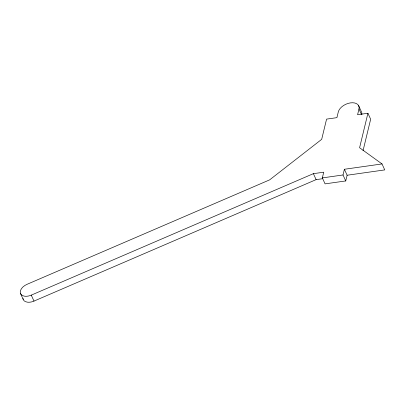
<?xml version="1.0" encoding="UTF-8"?>
<svg xmlns="http://www.w3.org/2000/svg" width="405" height="405" viewBox="0 0 405 405"><rect width="100%" height="100%" fill="white"/><g stroke="black" fill="none" stroke-linecap="round" stroke-linejoin="round"><path stroke-width="0.61" d="M347.125 175.238L384.75 169.908L382.021 163.944L344.392 169.27L347.125 175.238L345.743 180.939L325.073 183.865L322.339 177.901L323.722 172.201L313.384 173.664L31.261 295.134A9.442 5.802 -24.6 0 1 24.518 296.187L22.705 295.66A9.442 5.802 -24.6 0 1 27.069 284.305L269.654 179.855L321.686 139.335L326.582 119.116L336.919 117.653L338.296 111.947A11.117 6.829 -24.6 0 1 350.472 102.88A11.117 6.829 -24.6 0 1 358.972 109.021L361.452 114.443M345.743 180.939L343.015 174.975L344.392 169.27M358.972 109.021L357.59 114.721L367.927 113.258L370.661 119.222L363.052 150.675M367.927 113.258L359.589 147.734L382.021 163.944M22.994 298.419A9.442 5.802 -24.6 0 0 25.434 301.624L27.246 302.15A9.442 5.802 -24.6 0 0 33.99 301.097L316.113 179.628L322.805 178.681M322.339 177.901L343.015 174.975M358.506 105.416L361.24 111.38A11.117 6.829 -24.6 0 1 361.802 114.493M313.384 173.664L316.113 179.628M31.261 295.134L33.99 301.097M20.498 293.453L23.227 299.417"/></g></svg>
